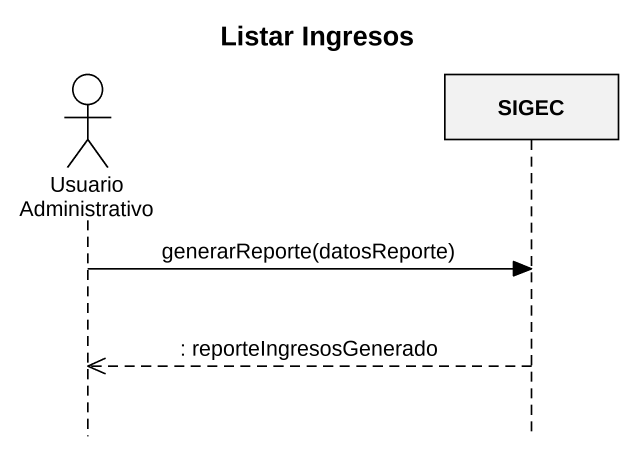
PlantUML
@startuml
title Listar Ingresos
hide footbox
actor "Usuario Administrativo" as Usuario_Administrativo
participant SIGEC

Usuario_Administrativo -> SIGEC : generarReporte(datosReporte)
SIGEC -->> Usuario_Administrativo : : reporteIngresosGenerado
@enduml
